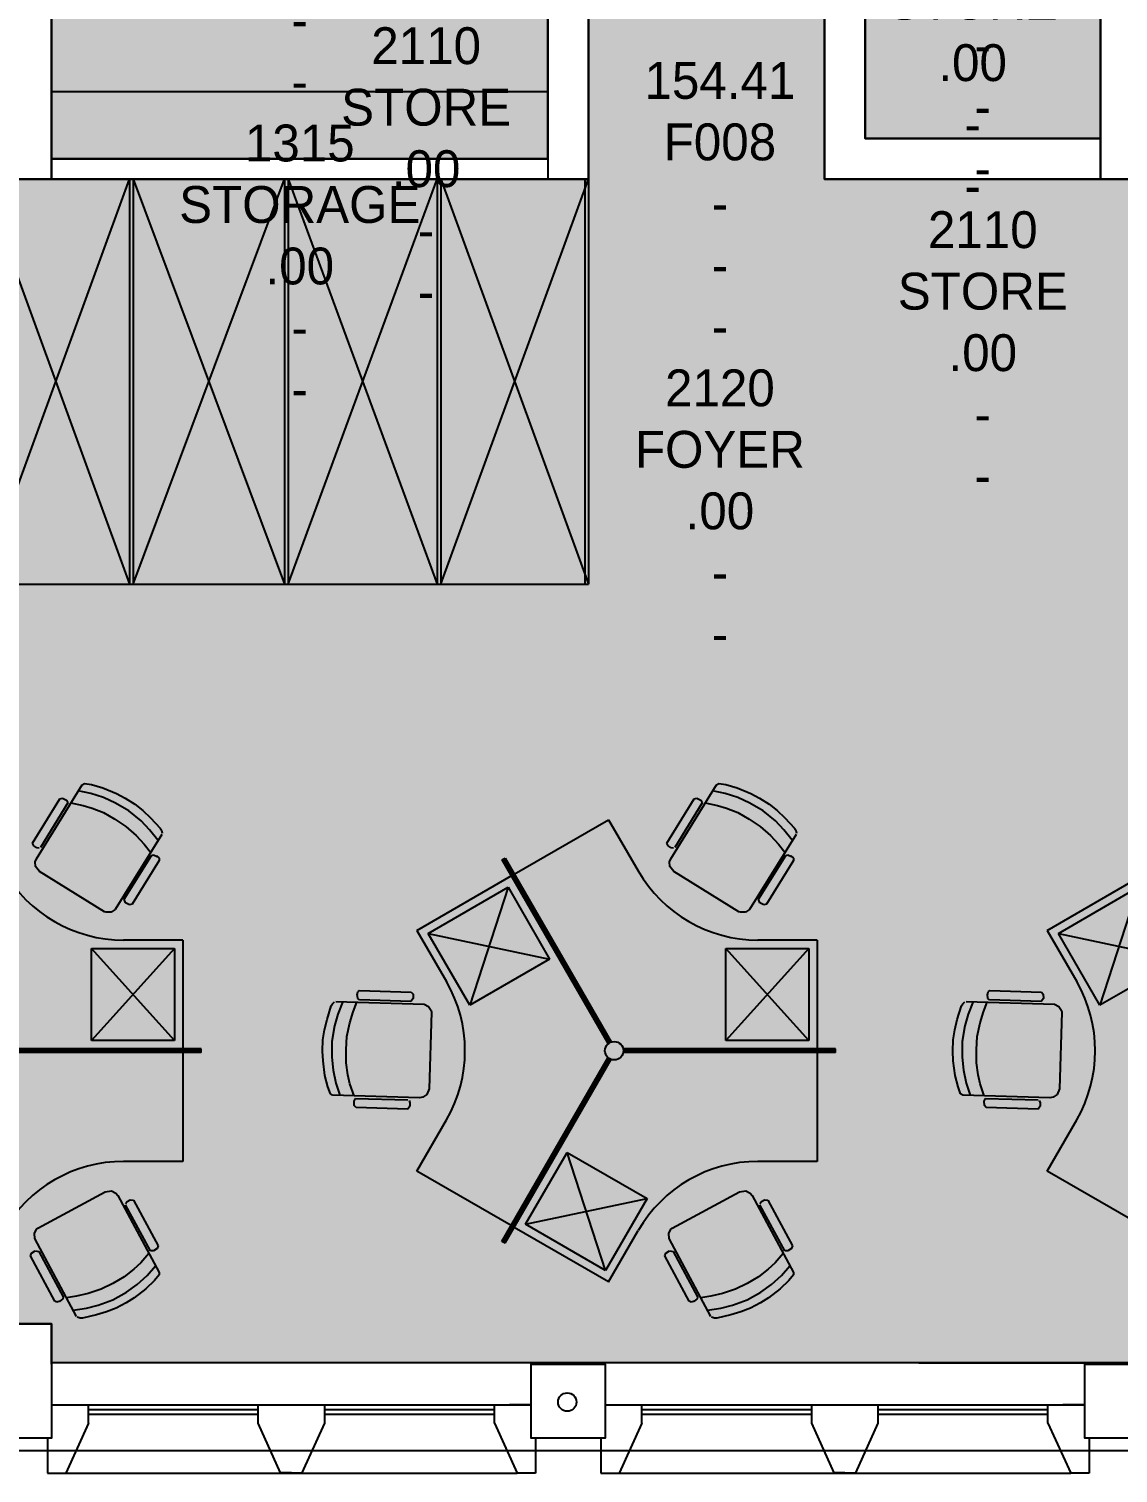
# Model space of a CAD drawing. Header units: millimetres. Extents: x -48614 to 110435, y -11020 to 74943.
# Drawn here: x -17451 to -11547, y -10109 to -2279 of the extents above; entities that cross this region are included whole.
import ezdxf

# ---------------------------------------------------------------- set-up
doc = ezdxf.new("R2010")
doc.units = ezdxf.units.MM
for name, color, linetype in [('BRICK_WALLS_P4', 1, 'Continuous'), ('COLUMNS_P5', 5, 'Continuous'), ('FURNITURE', 40, 'Continuous'), ('GROS$', 1, 'Continuous'), ('HL-TMP', 7, 'Continuous'), ('RM$', 5, 'Continuous'), ('RM$TXT', 5, 'Continuous'), ('SHOPFITTING', 4, 'Continuous'), ('WA_EXT', 7, 'Continuous'), ('WN', 4, 'Continuous')]:
    doc.layers.add(name, color=color, linetype=linetype)

msp = doc.modelspace()

# ---------------------------------------------------------------- hatches: boundary and pattern name
at = {"layer": 'HL-TMP', "true_color": 0xff6633}
h = msp.add_hatch(color=30, dxfattribs=at)
h.paths.add_polyline_path([(-35502.7, 15580.8), (-35827.7, 15580.8), (-35827.7, 15800.8), (-40077.7, 15800.8), (-40077.7, 12825.8), (-35827.7, 12825.8), (-35827.7, 12980.8), (-35502.7, 12980.8), (-35502.7, 14165.8), (-35827.7, 14165.8), (-35827.7, 14395.8), (-35502.7, 14395.8)], flags=0)
h.paths.add_polyline_path([(-14637.7, -2039.2), (-15097.7, -2039.2), (-16067.7, -2039.2), (-16067.7, -799.2), (-17327.7, -799.2), (-17327.7, -1749.2), (-17327.7, -2984.2), (-14637.7, -2984.2)], flags=0)
h.paths.add_polyline_path([(45372.3, 60580.8), (45172.3, 60580.8), (45172.3, 60725.8), (40782.3, 60725.8), (40782.3, 59415.8), (40782.3, 57835.8), (45172.3, 57835.8), (45172.3, 57980.8), (45372.3, 57980.8)], flags=0)
h.paths.add_polyline_path([(45372.3, 63580.8), (45172.3, 63580.8), (45172.3, 63980.8), (45472.3, 63980.8), (45472.1, 65291.2), (45432.5, 65330.8), (44172.3, 65330.6), (44172.3, 64930.8), (40782.3, 64930.8), (40782.3, 62415.8), (40782.3, 60835.8), (45172.3, 60835.8), (45172.3, 60980.8), (45372.3, 60980.8)], flags=0)
h.paths.add_polyline_path([(38062.3, 59225.8), (36462.3, 59225.8), (35917.3, 59225.8), (35917.3, 57725.8), (38062.3, 57725.8)], flags=0)
h.paths.add_polyline_path([(7562.3, 52980.8), (12562.3, 52980.8), (12562.3, 49350.8), (7562.3, 49350.8)], flags=0)
h.paths.add_polyline_path([(12562.3, 57580.8), (10062.3, 57580.8), (10062.3, 54890.8), (11022.3, 54890.8), (12562.3, 54890.8)], flags=0)
h.paths.add_polyline_path([(6862.3, 57580.8), (5282.3, 57580.8), (5282.3, 55000.8), (5282.3, 54890.8), (6862.3, 54890.8)], flags=0)
at = {"layer": 'HL-TMP', "true_color": 0x99cea6}
h = msp.add_hatch(color=253, dxfattribs=at)
h.paths.add_polyline_path([(-14637.7, -799.2), (-15957.7, -799.2), (-15957.7, -1929.2), (-15097.7, -1929.2), (-14637.7, -1929.2)], flags=0)
h.paths.add_polyline_path([(-11642.7, -34.2), (-12527.7, -34.2), (-12527.7, 50.8), (-13027.7, 50.8), (-13027.7, -1629.2), (-11642.7, -1629.2)], flags=0)
h.paths.add_polyline_path([(-11642.7, -1849.2), (-12917.7, -1849.2), (-12917.7, -2874.2), (-11642.7, -2874.2)], flags=0)
h.paths.add_polyline_path([(-30332.7, 16085.8), (-31937.7, 16085.8), (-31937.7, 15395.8), (-30332.7, 15395.8)], flags=0)
h.paths.add_polyline_path([(-38827.7, 41920.8), (-40167.7, 41920.8), (-40167.7, 41160.8), (-38827.7, 41160.8)], flags=0)
h.paths.add_polyline_path([(-38827.7, 45725.8), (-40167.7, 45725.8), (-40167.7, 44404.4), (-40167.7, 44335.8), (-38827.7, 44335.8)], flags=0)
h.paths.add_polyline_path([(-38827.7, 44225.8), (-40167.7, 44225.8), (-40167.7, 43133.3), (-40167.7, 42890.8), (-38827.7, 42890.8)], flags=0)
h.paths.add_polyline_path([(-8637.7, 60860.8), (-11417.7, 60860.8), (-11417.7, 57980.8), (-11327.7, 57980.8), (-11327.7, 57890.8), (-8727.7, 57890.8), (-8727.7, 57980.8), (-8327.7, 57980.8), (-8327.7, 57890.8), (-5727.7, 57890.8), (-5727.7, 57980.8), (-5637.7, 57980.8), (-5637.7, 60860.8), (-8417.7, 60860.8), (-8417.7, 59335.8), (-8637.7, 59335.8)], flags=0)
h.paths.add_polyline_path([(9327.3, -2439.2), (6582.3, -2439.2), (6582.3, -2994.2), (9327.3, -2994.2)], flags=0)
h.paths.add_polyline_path([(12362.3, -2439.2), (9587.3, -2439.2), (9587.3, -2994.2), (12362.3, -2994.2)], flags=0)
h.paths.add_polyline_path([(38062.3, 43983.3), (38062.3, 44225.8), (36672.3, 44225.8), (36672.3, 42890.8), (38062.3, 42890.8)], flags=0)
h.paths.add_polyline_path([(38062.3, 42480.8), (38062.3, 42670.8), (36672.3, 42670.8), (36672.3, 42030.8), (38062.3, 42030.8)], flags=0)
h.paths.add_polyline_path([(38062.3, 41920.8), (36672.3, 41920.8), (36672.3, 41190.8), (38062.3, 41190.8)], flags=0)
at = {"layer": 'HL-TMP', "true_color": 0x333333}
h = msp.add_hatch(color=250, dxfattribs=at)
h.paths.add_polyline_path([(-25127.7, 27580.8), (-25227.7, 27580.8), (-25227.7, 27980.8), (-25127.7, 27980.8), (-25127.7, 30580.8), (-25227.7, 30580.8), (-25227.7, 30980.8), (-24952.7, 30980.8), (-24952.7, 33580.8), (-25227.7, 33580.8), (-25227.7, 33980.8), (-25127.7, 33980.8), (-25127.7, 36580.8), (-26427.7, 36580.8), (-26427.7, 34598), (-26327.7, 34598), (-26327.7, 34198), (-26610.6, 33915.2), (-26681.3, 33985.9), (-27482.7, 33184.4), (-27412, 33113.7), (-27694.9, 32830.8), (-28094.9, 32830.8), (-28094.9, 32930.8), (-29260.6, 32930.8), (-29260.6, 32774.3), (-29313.5, 31773.6), (-29319.4, 31716), (-29477.7, 30723.9), (-29524.2, 30556.5), (-29560.3, 30566.6), (-29617.9, 30580.8), (-30010.3, 29262.6), (-30094.6, 29044), (-30765.4, 27670.8), (-31577.7, 27670.9), (-35227.7, 27670.9), (-35227.7, 27580.8), (-35302.7, 27580.8), (-35302.7, 24980.8), (-35227.7, 24980.8), (-35227.7, 24580.8), (-35402.7, 24580.8), (-35402.7, 21980.8), (-35227.7, 21980.8), (-35227.7, 21580.8), (-35302.7, 21580.8), (-35302.7, 18980.8), (-35227.7, 18980.8), (-35227.7, 18863.3), (-32863.2, 18863.3), (-32790.7, 18935.8), (-32438.7, 18935.8), (-32438.7, 18890.8), (-31992.7, 18890.8), (-31992.7, 18915.8), (-28562.7, 18915.8), (-28562.7, 18890.8), (-28116.7, 18890.8), (-28116.7, 18935.8), (-27764.7, 18935.8), (-27692.2, 18863.3), (-25227.7, 18863.3), (-25227.7, 18980.8), (-25127.7, 18980.8), (-25127.7, 21580.8), (-25227.7, 21580.8), (-25227.7, 21980.8), (-25127.7, 21980.8), (-25127.7, 24580.8), (-25227.7, 24580.8), (-25227.7, 24980.8), (-25127.7, 24980.8)], flags=0)
h.paths.add_polyline_path([(18272.3, -5493.2), (18272.3, -4703.2), (19322.3, -4703.2), (22872.3, -4703.2), (22872.3, -2419.2), (22772.3, -2419.2), (22772.3, -1976.2), (22772.3, -1886.2), (22772.3, -519.2), (22772.3, 580.8), (22772.3, 946.8), (22763.8, 4454.5), (22762.3, 5080.8), (22762.3, 5458.8), (22762.3, 8080.8), (22772.3, 8080.8), (22772.3, 8510.8), (21492.3, 8510.8), (21492.3, 8380.8), (21272.3, 8380.8), (21272.3, 9755.8), (17912.3, 9755.8), (17912.3, 5225.8), (17212.3, 5225.8), (17212.3, 5080.8), (17212.3, 3085.8), (15722.3, 3085.8), (15722.3, -3094.2), (15272.3, -3094.2), (12362.3, -3094.2), (9327.3, -3094.2), (3582.3, -3094.2), (3582.3, -3981.7), (4783.3, -3981.7), (4783.3, -5174.2), (5507.3, -5174.2), (6517.3, -5174.2), (6517.3, -9509.2), (18272.3, -9509.2)], flags=0)
h.paths.add_polyline_path([(1917.3, 52870.8), (1917.3, 52980.8), (1917.3, 54725.8), (-3972.7, 54725.8), (-3972.7, 52980.8), (-4407.7, 52980.8), (-4407.7, 44280.8), (-3972.7, 44280.8), (-3972.7, 41080.8), (1917.3, 41080.8)], flags=0)
h.paths.add_polyline_path([(12172.3, 53580.8), (12562.3, 53580.8), (12562.3, 54780.8), (11022.3, 54780.8), (7932.3, 54780.8), (5172.3, 54780.8), (5172.3, 55000.8), (5172.3, 57580.8), (5027.3, 57580.8), (5027.3, 56975.8), (5027.3, 56370.8), (3649.8, 56370.8), (2272.3, 56370.8), (2272.3, 54725.8), (2027.3, 54725.8), (2027.3, 52980.8), (3172.3, 52980.8), (3172.3, 53580.8), (3772.3, 53580.8), (3772.3, 52980.8), (4582.3, 52980.8), (4582.3, 52640.8), (4582.3, 44610.8), (7012.3, 44610.8), (7012.3, 42150.8), (7012.3, 41190.8), (8537.3, 41190.8), (8537.3, 49350.8), (7562.3, 49350.8), (7562.3, 52980.8), (12172.3, 52980.8)], flags=0)
h.paths.add_polyline_path([(-42887.7, 6715.8), (-47227.7, 6715.8), (-47227.7, 6580.8), (-47427.7, 6580.8), (-47427.7, 5280.8), (-44127.7, 5280.8), (-44127.7, 5395.8), (-44017.7, 5395.8), (-44017.7, 3330.8), (-44017.7, 630.8), (-44017.7, -664.2), (-41947.7, -664.2), (-40277.7, -664.2), (-40277.7, -569.2), (-40277.7, 2430.8), (-40277.7, 5380.8), (-42580.2, 5380.8), (-42887.7, 5380.8)], flags=0)
h.paths.add_polyline_path([(45417.3, 39580.8), (45172.3, 39580.8), (45172.3, 39725.8), (40672.3, 39725.8), (40672.3, 41080.8), (38172.3, 41080.8), (38062.3, 41080.8), (33772.3, 41080.8), (33172.3, 41080.8), (31772.3, 41080.8), (30172.3, 41080.8), (26272.3, 41080.8), (24497.3, 41080.8), (24497.3, 36980.8), (24672.3, 36980.8), (24672.3, 36690.8), (27922.3, 36690.8), (27922.3, 36980.8), (28522.3, 36980.8), (28522.3, 36690.8), (30733.6, 36690.8), (31772.3, 36690.8), (31772.3, 36980.8), (32172.3, 36980.8), (32172.3, 36835.8), (33172.3, 36835.8), (33172.3, 36980.8), (38172.3, 36980.8), (43472.3, 36980.8), (45172.3, 36980.8), (45172.3, 37430.8), (45417.3, 37430.8)], flags=0)
h.paths.add_polyline_path([(54472.3, 39951.2), (55614.6, 40616.7), (55614.6, 42326.8), (55614.6, 42597), (56378.3, 43041.9), (54357.3, 46510.8), (51587.2, 46510.8), (47549.9, 39580.8), (45527.3, 39580.8), (45527.3, 37430.8), (45772.3, 37430.8), (45772.3, 36980.8), (47549.9, 36980.8), (51587.2, 30050.8), (54357.3, 30050.8), (56378.3, 33519.8), (55614.6, 33964.7), (55614.6, 35634.9), (55614.6, 35944.9), (54472.3, 36610.4)], flags=0)
h.paths.add_polyline_path([(12272.3, 33580.8), (12272.3, 33980.8), (12872.3, 33980.8), (12872.3, 36580.8), (12272.3, 36580.8), (12272.3, 37180.8), (9672.3, 37180.8), (9672.3, 36580.8), (9272.3, 36580.8), (9272.3, 37180.8), (6672.3, 37180.8), (6672.3, 36580.8), (6372.3, 36580.8), (6372.3, 30730.8), (572.3, 30730.8), (572.3, 31465.2), (961.7, 31531.6), (730, 32890.7), (572.3, 32863.8), (572.3, 33680.8), (572.3, 34497.9), (572.3, 35896.4), (572.3, 36580.8), (272.3, 36580.8), (272.3, 37180.8), (-2327.7, 37180.8), (-2327.7, 36580.8), (-2627.7, 36580.8), (-2627.7, 35896.4), (-3017.1, 35830.1), (-2785.4, 34471), (-2785.4, 34471), (-2627.7, 34497.9), (-2627.7, 32863.8), (-2627.7, 31465.2), (-2627.7, 30730.8), (-8427.7, 30730.8), (-8427.7, 36580.8), (-14327.7, 36580.8), (-14327.7, 33980.8), (-14327.7, 27580.8), (-14582.7, 27580.8), (-14582.7, 24980.8), (-14327.7, 24980.8), (-14327.7, 24580.8), (-14582.7, 24580.8), (-14582.7, 21980.8), (-14327.7, 21980.8), (-14327.7, 21580.8), (-14582.7, 21580.8), (-14582.7, 18980.8), (-14327.7, 18980.8), (-14327.7, 18580.8), (-14582.7, 18580.8), (-14582.7, 15980.8), (-14327.7, 15980.8), (-14327.7, 15580.8), (-14582.7, 15580.8), (-14582.7, 12980.8), (-14327.7, 12980.8), (-14327.7, 12580.8), (-14927.7, 12580.8), (-14927.7, 12725.8), (-24627.7, 12725.8), (-24627.7, 12580.8), (-25227.7, 12580.8), (-25227.7, 12580.8), (-26502.7, 12580.8), (-26502.7, 9980.8), (-26327.7, 9980.8), (-21427.7, 9980.8), (-21427.7, 9870.8), (-21477.7, 9870.8), (-21477.7, 6825.8), (-21427.7, 6825.8), (-21427.7, 6735.8), (-21477.7, 6735.8), (-21477.7, 3835.8), (-20482.7, 3835.8), (-20482.7, 3115.8), (-17727.7, 3115.8), (-17727.7, 3195.8), (-17727.7, 10035.8), (-14327.7, 10035.8), (-14327.7, 8600.8), (-13277.7, 8600.8), (-13277.7, 8745.8), (-11997.7, 8745.8), (-11997.7, 8600.8), (-11057.8, 8600.8), (-11057.8, 8745.8), (-9577.7, 8745.8), (-9577.7, 8535.8), (-8527.7, 8535.8), (-8527.7, 7447.9), (-8477.7, 7447.9), (-8477.7, 5916.1), (-8527.7, 5916.1), (-8527.7, 5577.8), (-8477.7, 5577.8), (-8477.7, 4677.8), (-8527.7, 4677.8), (-8527.7, 4477.8), (-8477.7, 4477.8), (-8477.7, 3577.8), (-8527.7, 3577.8), (-8527.7, 3195.8), (-8417.7, 3195.8), (-5257.7, 3195.8), (-2377.7, 3195.8), (-2377.7, 3115.8), (322.3, 3115.8), (322.3, 3195.8), (3202.3, 3195.8), (3202.3, 3115.8), (6362.3, 3115.8), (6362.3, 7151.8), (17862.3, 7151.8), (17862.3, 9780.8), (15692.3, 9780.8), (15692.3, 9380.8), (15272.3, 9380.8), (15272.3, 9980.8), (12872.3, 9980.8), (12872.3, 9580.8), (12672.3, 9580.8), (12672.3, 9380.8), (12272.3, 9380.8), (12272.3, 9980.8), (9672.3, 9980.8), (9672.3, 9380.8), (9272.3, 9380.8), (9272.3, 9980.8), (6672.3, 9980.8), (6672.3, 9380.8), (6272.3, 9380.8), (6272.3, 9980.8), (3672.3, 9980.8), (3672.3, 9380.8), (3272.3, 9380.8), (3272.3, 9980.8), (672.3, 9980.8), (672.3, 9380.8), (272.3, 9380.8), (272.3, 9980.8), (-2327.7, 9980.8), (-2327.7, 9380.8), (-2727.7, 9380.8), (-2727.7, 9980.8), (-5327.7, 9980.8), (-5327.7, 9380.8), (-5727.7, 9380.8), (-5727.7, 9980.8), (-8327.7, 9980.8), (-8327.7, 9380.8), (-8727.7, 9380.8), (-8727.7, 9980.8), (-11327.7, 9980.8), (-11327.7, 9380.8), (-11727.7, 9380.8), (-11727.7, 9980.8), (15692.3, 9980.8), (15692.3, 9780.8), (17862.3, 9780.8), (21272.3, 9780.8), (21272.3, 9980.8), (21852.3, 9980.8), (23322.3, 9980.8), (24347.2, 9980.8), (24347.2, 12580.8), (24272.3, 12580.8), (24272.3, 12755.8), (23172.3, 12755.8), (23172.3, 12580.8), (22572.3, 12580.8), (22572.3, 12980.8), (23172.3, 12980.8), (23172.3, 12805.8), (24272.3, 12805.8), (24272.3, 12980.8), (24697.3, 12980.8), (24697.3, 12805.8), (26327.3, 12805.8), (26327.3, 13065.8), (26413.1, 13156.6), (26744.5, 13054.1), (26753.1, 13046), (27065.6, 13376.7), (26967.6, 13743.4), (27055.9, 13836.8), (27176.3, 13836.8), (27332.3, 13490.8), (27992.3, 13490.8), (28148.3, 13836.8), (28296.3, 13836.8), (28452.3, 13490.8), (29112.3, 13490.8), (29268.3, 13836.8), (29388.6, 13836.8), (29476.9, 13743.4), (29379, 13376.7), (29687.5, 13050.2), (29691.5, 13046), (29700.1, 13054.1), (30031.5, 13156.6), (30117.3, 13065.8), (30117.3, 12805.8), (31747.3, 12805.8), (31747.3, 12980.8), (32172.3, 12980.8), (32172.3, 12765.8), (33172.3, 12765.8), (33172.3, 15580.8), (22572.3, 15580.8), (22572.3, 15980.8), (22872.3, 15980.8), (22872.3, 18580.8), (22572.3, 18580.8), (22572.3, 18980.8), (22872.3, 18980.8), (22872.3, 21580.8), (22572.3, 21580.8), (22572.3, 21980.8), (22847.3, 21980.8), (22847.3, 24580.8), (15532.3, 24580.8), (15532.3, 33835.8), (12872.3, 33835.8), (12872.3, 33580.8), (12272.3, 33580.8), (12272.3, 30980.8), (12872.3, 30980.8), (12872.3, 30580.8), (12272.3, 30580.8), (12272.3, 27980.8), (12872.3, 27980.8), (12872.3, 27580.8), (12272.3, 27580.8), (12272.3, 24980.8), (12872.3, 24980.8), (12872.3, 24580.8), (12272.3, 24580.8), (12272.3, 21980.8), (12872.3, 21980.8), (12872.3, 21580.8), (12272.3, 21580.8), (12272.3, 18980.8), (12872.3, 18980.8), (12872.3, 18580.8), (12272.3, 18580.8), (12272.3, 15980.8), (12872.3, 15980.8), (12872.3, 15580.8), (12272.3, 15580.8), (12272.3, 12980.8), (12872.3, 12980.8), (12872.3, 12580.8), (12272.3, 12580.8)], flags=0)
h.paths.add_polyline_path([(322.3, 3070.8), (-2377.7, 3070.8), (-2377.7, 840.8), (-2377.7, -1759.2), (-2377.7, -3054.2), (322.3, -3054.2), (322.3, -359.2)], flags=0)
h.paths.add_polyline_path([(12272.3, 33580.8), (12272.3, 33980.8), (12872.3, 33980.8), (12872.3, 36580.8), (12272.3, 36580.8), (12272.3, 37180.8), (9672.3, 37180.8), (9672.3, 36580.8), (9272.3, 36580.8), (9272.3, 37180.8), (6672.3, 37180.8), (6672.3, 36580.8), (6372.3, 36580.8), (6372.3, 30730.8), (572.3, 30730.8), (572.3, 31465.2), (961.7, 31531.6), (730, 32890.7), (572.3, 32863.8), (572.3, 33680.8), (572.3, 34497.9), (572.3, 35896.4), (572.3, 36580.8), (272.3, 36580.8), (272.3, 37180.8), (-2327.7, 37180.8), (-2327.7, 36580.8), (-2627.7, 36580.8), (-2627.7, 35896.4), (-3017.1, 35830.1), (-2785.4, 34471), (-2785.4, 34471), (-2627.7, 34497.9), (-2627.7, 32863.8), (-2627.7, 31465.2), (-2627.7, 30730.8), (-8427.7, 30730.8), (-8427.7, 36580.8), (-14327.7, 36580.8), (-14327.7, 33980.8), (-14327.7, 27580.8), (-14582.7, 27580.8), (-14582.7, 24980.8), (-14327.7, 24980.8), (-14327.7, 24580.8), (-14582.7, 24580.8), (-14582.7, 21980.8), (-14327.7, 21980.8), (-14327.7, 21580.8), (-14582.7, 21580.8), (-14582.7, 18980.8), (-14327.7, 18980.8), (-14327.7, 18580.8), (-14582.7, 18580.8), (-14582.7, 15980.8), (-14327.7, 15980.8), (-14327.7, 15580.8), (-14582.7, 15580.8), (-14582.7, 12980.8), (-14327.7, 12980.8), (-14327.7, 12580.8), (-14927.7, 12580.8), (-14927.7, 12725.8), (-24627.7, 12725.8), (-24627.7, 12580.8), (-25227.7, 12580.8), (-25227.7, 12580.8), (-26502.7, 12580.8), (-26502.7, 9980.8), (-26327.7, 9980.8), (-21427.7, 9980.8), (-21427.7, 9870.8), (-21477.7, 9870.8), (-21477.7, 6825.8), (-21427.7, 6825.8), (-21427.7, 6735.8), (-21477.7, 6735.8), (-21477.7, 3835.8), (-20482.7, 3835.8), (-20482.7, 3115.8), (-17727.7, 3115.8), (-17727.7, 3195.8), (-17727.7, 10035.8), (-14327.7, 10035.8), (-14327.7, 8600.8), (-13277.7, 8600.8), (-13277.7, 8745.8), (-11997.7, 8745.8), (-11997.7, 8600.8), (-11057.8, 8600.8), (-11057.8, 8745.8), (-9577.7, 8745.8), (-9577.7, 8535.8), (-8527.7, 8535.8), (-8527.7, 7447.9), (-8477.7, 7447.9), (-8477.7, 5916.1), (-8527.7, 5916.1), (-8527.7, 5577.8), (-8477.7, 5577.8), (-8477.7, 4677.8), (-8527.7, 4677.8), (-8527.7, 4477.8), (-8477.7, 4477.8), (-8477.7, 3577.8), (-8527.7, 3577.8), (-8527.7, 3195.8), (-8417.7, 3195.8), (-5257.7, 3195.8), (-2377.7, 3195.8), (-2377.7, 3115.8), (322.3, 3115.8), (322.3, 3195.8), (3202.3, 3195.8), (3202.3, 3115.8), (6362.3, 3115.8), (6362.3, 7151.8), (17862.3, 7151.8), (17862.3, 9780.8), (15692.3, 9780.8), (15692.3, 9380.8), (15272.3, 9380.8), (15272.3, 9980.8), (12872.3, 9980.8), (12872.3, 9580.8), (12672.3, 9580.8), (12672.3, 9380.8), (12272.3, 9380.8), (12272.3, 9980.8), (9672.3, 9980.8), (9672.3, 9380.8), (9272.3, 9380.8), (9272.3, 9980.8), (6672.3, 9980.8), (6672.3, 9380.8), (6272.3, 9380.8), (6272.3, 9980.8), (3672.3, 9980.8), (3672.3, 9380.8), (3272.3, 9380.8), (3272.3, 9980.8), (672.3, 9980.8), (672.3, 9380.8), (272.3, 9380.8), (272.3, 9980.8), (-2327.7, 9980.8), (-2327.7, 9380.8), (-2727.7, 9380.8), (-2727.7, 9980.8), (-5327.7, 9980.8), (-5327.7, 9380.8), (-5727.7, 9380.8), (-5727.7, 9980.8), (-8327.7, 9980.8), (-8327.7, 9380.8), (-8727.7, 9380.8), (-8727.7, 9980.8), (-11327.7, 9980.8), (-11327.7, 9380.8), (-11727.7, 9380.8), (-11727.7, 9980.8), (15692.3, 9980.8), (15692.3, 9780.8), (17862.3, 9780.8), (21272.3, 9780.8), (21272.3, 9980.8), (21852.3, 9980.8), (23322.3, 9980.8), (24347.2, 9980.8), (24347.2, 12580.8), (24272.3, 12580.8), (24272.3, 12755.8), (23172.3, 12755.8), (23172.3, 12580.8), (22572.3, 12580.8), (22572.3, 12980.8), (23172.3, 12980.8), (23172.3, 12805.8), (24272.3, 12805.8), (24272.3, 12980.8), (24697.3, 12980.8), (24697.3, 12805.8), (26327.3, 12805.8), (26327.3, 13065.8), (26413.1, 13156.6), (26744.5, 13054.1), (26753.1, 13046), (27065.6, 13376.7), (26967.6, 13743.4), (27055.9, 13836.8), (27176.3, 13836.8), (27332.3, 13490.8), (27992.3, 13490.8), (28148.3, 13836.8), (28296.3, 13836.8), (28452.3, 13490.8), (29112.3, 13490.8), (29268.3, 13836.8), (29388.6, 13836.8), (29476.9, 13743.4), (29379, 13376.7), (29687.5, 13050.2), (29691.5, 13046), (29700.1, 13054.1), (30031.5, 13156.6), (30117.3, 13065.8), (30117.3, 12805.8), (31747.3, 12805.8), (31747.3, 12980.8), (32172.3, 12980.8), (32172.3, 12765.8), (33172.3, 12765.8), (33172.3, 15580.8), (22572.3, 15580.8), (22572.3, 15980.8), (22872.3, 15980.8), (22872.3, 18580.8), (22572.3, 18580.8), (22572.3, 18980.8), (22872.3, 18980.8), (22872.3, 21580.8), (22572.3, 21580.8), (22572.3, 21980.8), (22847.3, 21980.8), (22847.3, 24580.8), (15532.3, 24580.8), (15532.3, 33835.8), (12872.3, 33835.8), (12872.3, 33580.8), (12272.3, 33580.8), (12272.3, 30980.8), (12872.3, 30980.8), (12872.3, 30580.8), (12272.3, 30580.8), (12272.3, 27980.8), (12872.3, 27980.8), (12872.3, 27580.8), (12272.3, 27580.8), (12272.3, 24980.8), (12872.3, 24980.8), (12872.3, 24580.8), (12272.3, 24580.8), (12272.3, 21980.8), (12872.3, 21980.8), (12872.3, 21580.8), (12272.3, 21580.8), (12272.3, 18980.8), (12872.3, 18980.8), (12872.3, 18580.8), (12272.3, 18580.8), (12272.3, 15980.8), (12872.3, 15980.8), (12872.3, 15580.8), (12272.3, 15580.8), (12272.3, 12980.8), (12872.3, 12980.8), (12872.3, 12580.8), (12272.3, 12580.8)], flags=0)
h.paths.add_polyline_path([(54472.3, 39951.2), (55614.6, 40616.7), (55614.6, 42326.8), (55614.6, 42597), (56378.3, 43041.9), (54357.3, 46510.8), (51587.2, 46510.8), (47549.9, 39580.8), (45527.3, 39580.8), (45527.3, 37430.8), (45772.3, 37430.8), (45772.3, 36980.8), (47549.9, 36980.8), (51587.2, 30050.8), (54357.3, 30050.8), (56378.3, 33519.8), (55614.6, 33964.7), (55614.6, 35634.9), (55614.6, 35944.9), (54472.3, 36610.4)], flags=0)
h.paths.add_polyline_path([(-2582.7, -5289.2), (-4187.7, -5289.2), (-5147.7, -5289.2), (-5147.7, -3094.2), (-8637.7, -3094.2), (-8637.7, 2265.8), (-14417.7, 2265.8), (-14417.7, 205.8), (-13197.7, 205.8), (-13197.7, 415.8), (-11382.7, 415.8), (-11382.7, -3094.2), (-11642.7, -3094.2), (-13137.7, -3094.2), (-13137.7, -1629.2), (-13137.7, 50.8), (-14417.7, 50.8), (-14417.7, -3094.2), (-17727.7, -3094.2), (-17727.7, -1749.2), (-17727.7, 3070.8), (-20482.7, 3070.8), (-20482.7, 1567.8), (-20482.7, 690.8), (-20482.7, -2264.2), (-21427.7, -2264.2), (-24827.7, -2264.2), (-24827.7, -5174.2), (-21427.7, -5174.2), (-20482.7, -5174.2), (-20482.7, -9509.2), (-17727.7, -9509.2), (-17727.7, -9299.2), (-17327.7, -9299.2), (-17327.7, -9509.2), (-5572.7, -9509.3), (-5572.7, -6519.2), (-5472.7, -6519.2), (-2582.7, -6519.2)], flags=0)
h.paths.add_polyline_path([(-42887.7, 6715.8), (-47227.7, 6715.8), (-47227.7, 6580.8), (-47427.7, 6580.8), (-47427.7, 5280.8), (-44127.7, 5280.8), (-44127.7, 5395.8), (-44017.7, 5395.8), (-44017.7, 3330.8), (-44017.7, 630.8), (-44017.7, -664.2), (-41947.7, -664.2), (-40277.7, -664.2), (-40277.7, -569.2), (-40277.7, 2430.8), (-40277.7, 5380.8), (-42580.2, 5380.8), (-42887.7, 5380.8)], flags=0)

# ---------------------------------------------------------------- linework, layer by layer
at = {"layer": 'BRICK_WALLS_P4', "linetype": 'Continuous'}
for p, q in [((-13137.7, -3094.2), (-13137.7, -1629.2)), ((-12917.7, -2874.2), (-12917.7, -1849.2)), ((-11642.7, -2874.2), (-12917.7, -2874.2)), ((-11642.7, -3094.2), (-11642.7, -2874.2)), ((-17327.7, -3094.2), (-17327.7, -2984.2)), ((-17327.7, -2984.2), (-14637.7, -2984.2)), ((-14637.7, -2984.2), (-14637.7, -3094.2)), ((-14637.7, -3094.2), (-17327.7, -3094.2)), ((-11642.7, -3094.2), (-13137.7, -3094.2))]:
    msp.add_line(p, q, dxfattribs=at)
at = {"layer": 'COLUMNS_P5', "linetype": 'Continuous', "lineweight": -3}
msp.add_lwpolyline([(-14417.7, -3024.2), (-14417.7, 3195.8), (-14637.7, 3195.8), (-14637.7, -3024.2)], dxfattribs=at)
for points in [[(-17327.7, -3094.2), (-17727.7, -3094.2), (-17727.7, -1749.2), (-17327.7, -1749.2)], [(-11642.7, -3094.2), (-11642.7, -2219.2), (-11382.7, -2219.2), (-11382.7, -3094.2)], [(-17727.7, -9299.2), (-17327.7, -9299.2), (-17327.7, -9919.2), (-17727.7, -9919.2)], [(-14327.7, -9519.2), (-14327.7, -9919.2), (-14727.7, -9919.2), (-14727.7, -9519.2)], [(-11327.7, -9519.2), (-11327.7, -9919.2), (-11727.7, -9919.2), (-11727.7, -9519.2)]]:
    msp.add_lwpolyline(points, close=True, dxfattribs=at)
msp.add_circle((-14532.8, -9724.3), 50, dxfattribs=at)
at = {"layer": 'FURNITURE'}
for p, q in [((-17410.6, -6778.1), (-17162, -6377.1)), ((-17114.7, -6424.5), (-17183.2, -6411)), ((-17162, -6377.1), (-17149.7, -6370.1)), ((-17149.7, -6370.1), (-17111.1, -6376.7)), ((-17111.1, -6376.7), (-17049.6, -6394.2)), ((-17049.6, -6394.2), (-16975.8, -6424.5)), ((-13972, -6778.1), (-13723.4, -6377.1)), ((-13676.1, -6424.5), (-13744.6, -6411)), ((-13723.4, -6377.1), (-13711.1, -6370.1)), ((-13711.1, -6370.1), (-13672.5, -6376.7)), ((-13672.5, -6376.7), (-13611, -6394.2)), ((-13611, -6394.2), (-13537.1, -6424.5)), ((-17432, -6693), (-17284, -6453.1)), ((-17239.9, -6474.7), (-17388, -6717.4)), ((-17284, -6453.1), (-17268.9, -6450.1)), ((-17268.9, -6450.1), (-17248, -6461.6)), ((-17248, -6461.6), (-17239.9, -6474.7)), ((-17223.4, -6475.8), (-17156.8, -6488.9)), ((-17156.8, -6488.9), (-17108.4, -6503.4)), ((-17046.9, -6446.7), (-17114.7, -6424.5)), ((-16981.3, -6476.2), (-17046.9, -6446.7)), ((-16908.6, -6519.1), (-16981.3, -6476.2)), ((-16975.8, -6424.5), (-16929.2, -6449)), ((-16929.2, -6449), (-16876.5, -6481.6)), ((-16876.5, -6481.6), (-16834.3, -6516.6)), ((-13993.4, -6693), (-13845.4, -6453.1)), ((-13801.3, -6474.7), (-13949.3, -6717.4)), ((-13845.4, -6453.1), (-13830.2, -6450.1)), ((-13830.2, -6450.1), (-13809.4, -6461.6)), ((-13809.4, -6461.6), (-13801.3, -6474.7)), ((-13784.7, -6475.8), (-13718.2, -6488.9)), ((-13718.2, -6488.9), (-13669.8, -6503.4)), ((-13608.2, -6446.7), (-13676.1, -6424.5)), ((-13542.7, -6476.2), (-13608.2, -6446.7)), ((-13470, -6519.1), (-13542.7, -6476.2)), ((-13537.1, -6424.5), (-13490.5, -6449)), ((-13490.5, -6449), (-13437.9, -6481.6)), ((-13437.9, -6481.6), (-13395.6, -6516.6)), ((-17108.4, -6503.4), (-17046.7, -6528.4)), ((-17046.7, -6528.4), (-16985.1, -6564.3)), ((-16985.1, -6564.3), (-16925.5, -6603.4)), ((-16842.8, -6573.1), (-16908.6, -6519.1)), ((-16797.5, -6621), (-16842.8, -6573.1)), ((-16834.3, -6516.6), (-16792.4, -6555.8)), ((-16792.4, -6555.8), (-16739.4, -6612.8)), ((-14819.7, -6861.5), (-14308.7, -6566.5)), ((-14308.7, -6566.5), (-14148.4, -6844.2)), ((-13669.8, -6503.4), (-13608.1, -6528.4)), ((-13608.1, -6528.4), (-13546.5, -6564.3)), ((-13546.5, -6564.3), (-13486.9, -6603.4)), ((-13404.1, -6573.1), (-13470, -6519.1)), ((-13358.8, -6621), (-13404.1, -6573.1)), ((-13395.6, -6516.6), (-13353.7, -6555.8)), ((-13353.7, -6555.8), (-13300.8, -6612.8)), ((-16731.3, -6646.1), (-16984, -7052.7)), ((-16925.5, -6603.4), (-16870.3, -6653.1)), ((-16870.3, -6653.1), (-16826.6, -6700)), ((-16751.3, -6678.5), (-16797.5, -6621)), ((-16739.4, -6612.8), (-16732.9, -6623.9)), ((-16732.9, -6623.9), (-16729, -6639.2)), ((-13292.6, -6646.1), (-13545.4, -7052.7)), ((-13486.9, -6603.4), (-13431.6, -6653.1)), ((-13431.6, -6653.1), (-13387.9, -6700)), ((-13312.7, -6678.5), (-13358.8, -6621)), ((-13300.8, -6612.8), (-13294.3, -6623.9)), ((-13294.3, -6623.9), (-13290.4, -6639.2)), ((-17424, -6708.9), (-17432, -6693)), ((-17407.5, -6719.1), (-17424, -6708.9)), ((-17395.3, -6721.2), (-17407.5, -6719.1)), ((-16826.6, -6700), (-16791.4, -6743.3)), ((-13985.4, -6708.9), (-13993.4, -6693)), ((-13968.8, -6719.1), (-13985.4, -6708.9)), ((-13956.7, -6721.2), (-13968.8, -6719.1)), ((-13387.9, -6700), (-13352.8, -6743.3)), ((-17417.1, -6794.5), (-17410.6, -6778.1)), ((-17415.7, -6820.7), (-17417.1, -6794.5)), ((-16934.5, -6998.3), (-16787.3, -6760.7)), ((-16744.1, -6787.5), (-16891.3, -7025)), ((-16787.3, -6760.7), (-16776.3, -6757)), ((-16776.3, -6757), (-16755, -6766.1)), ((-16759, -6763.3), (-16745.7, -6775.9)), ((-16745.7, -6775.9), (-16744.1, -6787.5)), ((-14887, -6784.9), (-14869.7, -6774.9)), ((-14887, -6784.9), (-14312, -7780.9)), ((-14878.4, -6779.9), (-14303.4, -7775.9)), ((-14869.7, -6774.9), (-14294.7, -7770.9)), ((-13978.5, -6794.5), (-13972, -6778.1)), ((-13977, -6820.7), (-13978.5, -6794.5)), ((-13495.8, -6998.3), (-13348.7, -6760.7)), ((-13305.5, -6787.5), (-13452.6, -7025)), ((-13348.7, -6760.7), (-13337.6, -6757)), ((-13337.6, -6757), (-13316.3, -6766.1)), ((-13320.4, -6763.3), (-13307.1, -6775.9)), ((-13307.1, -6775.9), (-13305.5, -6787.5)), ((-17394.2, -6848), (-17415.7, -6820.7)), ((-17040.7, -7066), (-17394.2, -6848)), ((-15348, -7166.5), (-14837, -6871.5)), ((-13955.5, -6848), (-13977, -6820.7)), ((-13602.1, -7066), (-13955.5, -6848)), ((-11931.5, -7166.5), (-11420.6, -6871.5)), ((-15286.5, -7183), (-14853.5, -6933)), ((-14853.5, -6933), (-15061.5, -7572.7)), ((-14853.5, -6933), (-14628.5, -7322.7)), ((-11870.1, -7183), (-11437.1, -6933)), ((-11437.1, -6933), (-11645.1, -7572.7)), ((-16927.3, -7016.5), (-16934.5, -6998.3)), ((-16906.4, -7028.1), (-16927.3, -7016.5)), ((-16891.3, -7025), (-16906.4, -7028.1)), ((-13488.7, -7016.5), (-13495.8, -6998.3)), ((-13467.8, -7028.1), (-13488.7, -7016.5)), ((-13452.6, -7025), (-13467.8, -7028.1)), ((-17032.2, -7068.6), (-17040.7, -7066)), ((-17006, -7067.1), (-17032.2, -7068.6)), ((-16984, -7052.7), (-17006, -7067.1)), ((-13593.6, -7068.6), (-13602.1, -7066)), ((-13567.3, -7067.1), (-13593.6, -7068.6)), ((-13545.4, -7052.7), (-13567.3, -7067.1)), ((-15348, -7166.5), (-15187.7, -7444.2)), ((-15286.5, -7183), (-14628.5, -7322.7)), ((-15061.5, -7572.7), (-15286.5, -7183)), ((-11931.5, -7166.5), (-11771.3, -7444.2)), ((-11870.1, -7183), (-11212.1, -7322.7)), ((-11645.1, -7572.7), (-11870.1, -7183)), ((-16662, -7764.2), (-17112, -7264.2)), ((-16662, -7264.2), (-17112, -7764.2)), ((-17112, -7264.2), (-16662, -7264.2)), ((-17112, -7764.2), (-17112, -7264.2)), ((-16617, -7219.2), (-16937.6, -7219.2)), ((-16662, -7264.2), (-16662, -7764.2)), ((-16617, -7219.2), (-16617, -7809.2)), ((-13223.4, -7264.2), (-13673.4, -7764.2)), ((-13223.4, -7764.2), (-13673.4, -7264.2)), ((-13673.4, -7764.2), (-13673.4, -7264.2)), ((-13673.4, -7264.2), (-13223.4, -7264.2)), ((-13178.4, -7219.2), (-13498.9, -7219.2)), ((-13223.4, -7264.2), (-13223.4, -7764.2)), ((-13178.4, -7219.2), (-13178.4, -7809.2)), ((-14628.5, -7322.7), (-15061.5, -7572.7)), ((-11212.1, -7322.7), (-11645.1, -7572.7)), ((-15671.7, -7517.5), (-15667.4, -7499.7)), ((-15668.6, -7535.6), (-15671.3, -7512.5)), ((-15667.4, -7499.7), (-15658.2, -7492.5)), ((-15658.2, -7492.5), (-15379, -7501.1)), ((-15379, -7501.1), (-15368.7, -7512.7)), ((-15368.7, -7512.7), (-15368.3, -7536.6)), ((-12255.3, -7517.5), (-12251, -7499.7)), ((-12252.1, -7535.6), (-12254.9, -7512.5)), ((-12251, -7499.7), (-12241.8, -7492.5)), ((-12241.8, -7492.5), (-11962.5, -7501.1)), ((-11962.5, -7501.1), (-11952.3, -7512.7)), ((-11952.3, -7512.7), (-11951.9, -7536.6)), ((-15834.8, -7650.1), (-15811.9, -7575.8)), ((-15811.9, -7575.8), (-15805.5, -7564.6)), ((-15805.5, -7564.6), (-15794.2, -7553.5)), ((-15787.1, -7552), (-15308.6, -7567.6)), ((-15749.1, -7553.2), (-15775.8, -7621.9)), ((-15692.8, -7607.6), (-15672.9, -7555.6)), ((-15659.8, -7543.3), (-15668.6, -7535.6)), ((-15380.5, -7551.9), (-15659.8, -7543.3)), ((-15368.3, -7536.6), (-15380.5, -7551.9)), ((-15308.6, -7567.6), (-15285.2, -7579.5)), ((-15285.2, -7579.5), (-15270.8, -7601.5)), ((-12418.4, -7650.1), (-12395.4, -7575.8)), ((-12395.4, -7575.8), (-12389.1, -7564.6)), ((-12389.1, -7564.6), (-12377.8, -7553.5)), ((-12370.7, -7552), (-11892.2, -7567.6)), ((-12332.6, -7553.2), (-12359.3, -7621.9)), ((-12276.3, -7607.6), (-12256.5, -7555.6)), ((-12243.4, -7543.3), (-12252.1, -7535.6)), ((-11964.1, -7551.9), (-12243.4, -7543.3)), ((-11951.9, -7536.6), (-11964.1, -7551.9)), ((-11892.2, -7567.6), (-11868.7, -7579.5)), ((-11868.7, -7579.5), (-11854.3, -7601.5)), ((-15847.8, -7706), (-15834.8, -7650.1)), ((-15775.8, -7621.9), (-15794.6, -7685.1)), ((-15726.9, -7741.6), (-15711.5, -7668.9)), ((-15711.5, -7668.9), (-15692.8, -7607.6)), ((-15268.7, -7610.1), (-15280.8, -8025.2)), ((-15270.8, -7601.5), (-15268.7, -7610.1)), ((-12431.4, -7706), (-12418.4, -7650.1)), ((-12359.3, -7621.9), (-12378.2, -7685.1)), ((-12310.5, -7741.6), (-12295.1, -7668.9)), ((-12295.1, -7668.9), (-12276.3, -7607.6)), ((-11852.3, -7610.1), (-11864.4, -8025.2)), ((-11854.3, -7601.5), (-11852.3, -7610.1)), ((-15857, -7760.1), (-15847.8, -7706)), ((-15794.6, -7685.1), (-15808.5, -7769.1)), ((-15731, -7812.8), (-15726.9, -7741.6)), ((-12440.5, -7760.1), (-12431.4, -7706)), ((-12378.2, -7685.1), (-12392, -7769.1)), ((-12314.6, -7812.8), (-12310.5, -7741.6)), ((-16517, -7809.2), (-17667, -7809.2)), ((-16517, -7819.2), (-17667, -7819.2)), ((-16517, -7829.2), (-17667, -7829.2)), ((-16662, -7764.2), (-17112, -7764.2)), ((-16617, -7829.2), (-16617, -8419.2)), ((-16517, -7829.2), (-16517, -7809.2)), ((-15858.9, -7822), (-15857, -7760.1)), ((-15856.7, -7874.6), (-15858.9, -7822)), ((-15808.5, -7769.1), (-15809.2, -7853.5)), ((-15731.3, -7884.1), (-15731, -7812.8)), ((-13078.4, -7809.2), (-14228.4, -7809.2)), ((-13078.4, -7819.2), (-14228.4, -7819.2)), ((-13078.4, -7829.2), (-14228.4, -7829.2)), ((-13223.4, -7764.2), (-13673.4, -7764.2)), ((-13178.4, -7829.2), (-13178.4, -8419.2)), ((-13078.4, -7829.2), (-13078.4, -7809.2)), ((-12442.4, -7822), (-12440.5, -7760.1)), ((-12440.3, -7874.6), (-12442.4, -7822)), ((-12392, -7769.1), (-12392.8, -7853.5)), ((-12314.9, -7884.1), (-12314.6, -7812.8)), ((-15846.1, -7953.7), (-15856.7, -7874.6)), ((-15809.2, -7853.5), (-15802, -7925)), ((-15722.1, -7950), (-15731.3, -7884.1)), ((-14887, -8853.4), (-14312, -7857.5)), ((-14878.4, -8858.4), (-14303.4, -7862.5)), ((-14869.7, -8863.4), (-14294.7, -7867.5)), ((-12429.6, -7953.7), (-12440.3, -7874.6)), ((-12392.8, -7853.5), (-12385.6, -7925)), ((-12305.7, -7950), (-12314.9, -7884.1)), ((-15830.5, -8015.7), (-15846.1, -7953.7)), ((-15802, -7925), (-15787.3, -7994.9)), ((-15710.5, -7999.2), (-15722.1, -7950)), ((-12414.1, -8015.7), (-12429.6, -7953.7)), ((-12385.6, -7925), (-12370.9, -7994.9)), ((-12294.1, -7999.2), (-12305.7, -7950)), ((-15816.9, -8052.4), (-15830.5, -8015.7)), ((-15804.7, -8059.6), (-15816.9, -8052.4)), ((-15333.1, -8074.4), (-15804.7, -8059.6)), ((-15787.3, -7994.9), (-15764.8, -8061)), ((-15688.6, -8063.4), (-15710.5, -7999.2)), ((-15293.7, -8057.4), (-15315.7, -8071.8)), ((-15280.8, -8025.2), (-15293.7, -8057.4)), ((-12400.5, -8052.4), (-12414.1, -8015.7)), ((-12388.2, -8059.6), (-12400.5, -8052.4)), ((-11916.7, -8074.4), (-12388.2, -8059.6)), ((-12370.9, -7994.9), (-12348.3, -8061)), ((-12272.2, -8063.4), (-12294.1, -7999.2)), ((-11877.3, -8057.4), (-11899.3, -8071.8)), ((-11864.4, -8025.2), (-11877.3, -8057.4)), ((-15688.5, -8091.8), (-15681.2, -8078.2)), ((-15688.1, -8115.6), (-15688.5, -8091.8)), ((-15677.9, -8127.2), (-15688.1, -8115.6)), ((-15681.2, -8078.2), (-15397, -8085.1)), ((-15396.1, -8135.5), (-15677.9, -8127.2)), ((-15386.4, -8120.6), (-15396.1, -8135.5)), ((-15390.1, -8089.6), (-15385.8, -8101.1)), ((-15385.8, -8101.1), (-15386.4, -8120.6)), ((-15315.7, -8071.8), (-15333.1, -8074.4)), ((-12272.1, -8091.8), (-12264.8, -8078.2)), ((-12271.6, -8115.6), (-12272.1, -8091.8)), ((-12261.4, -8127.2), (-12271.6, -8115.6)), ((-12264.8, -8078.2), (-11980.6, -8085.1)), ((-11979.7, -8135.5), (-12261.4, -8127.2)), ((-11969.9, -8120.6), (-11979.7, -8135.5)), ((-11973.7, -8089.6), (-11969.3, -8101.1)), ((-11969.3, -8101.1), (-11969.9, -8120.6)), ((-11899.3, -8071.8), (-11916.7, -8074.4)), ((-15348, -8471.8), (-15187.7, -8194.2)), ((-11931.5, -8471.8), (-11771.3, -8194.2)), ((-14758.2, -8760.3), (-14533.2, -8370.6)), ((-14325.2, -9010.3), (-14533.2, -8370.6)), ((-14533.2, -8370.6), (-14100.2, -8620.6)), ((-16617, -8419.2), (-16937.6, -8419.2)), ((-13178.4, -8419.2), (-13498.9, -8419.2)), ((-14837, -8766.8), (-15348, -8471.8)), ((-11420.6, -8766.8), (-11931.5, -8471.8)), ((-17402.9, -8781.4), (-17037.4, -8584.3)), ((-17037.4, -8584.3), (-17003, -8579.3)), ((-17003, -8579.3), (-16979.5, -8591.2)), ((-16979.5, -8591.2), (-16968.6, -8605)), ((-16968.6, -8605), (-16745.6, -9020.8)), ((-13964.2, -8781.4), (-13598.7, -8584.3)), ((-13598.7, -8584.3), (-13564.4, -8579.3)), ((-13564.4, -8579.3), (-13540.9, -8591.2)), ((-13540.9, -8591.2), (-13530, -8605)), ((-13530, -8605), (-13307, -9020.8)), ((-16791.2, -8904.5), (-16927.4, -8655)), ((-16926.9, -8646.7), (-16919.1, -8637.2)), ((-16919.1, -8637.2), (-16902, -8628)), ((-16902, -8628), (-16884.2, -8629)), ((-16884.2, -8629), (-16750.4, -8877.1)), ((-14758.2, -8760.3), (-14100.2, -8620.6)), ((-14100.2, -8620.6), (-14325.2, -9010.3)), ((-13352.6, -8904.5), (-13488.7, -8655)), ((-13488.3, -8646.7), (-13480.5, -8637.2)), ((-13480.5, -8637.2), (-13463.3, -8628)), ((-13463.3, -8628), (-13445.6, -8629)), ((-13445.6, -8629), (-13311.8, -8877.1)), ((-14325.2, -9010.3), (-14758.2, -8760.3)), ((-17421.2, -8810.9), (-17409.3, -8787.5)), ((-17419.7, -8837.2), (-17421.2, -8810.9)), ((-17193.9, -9259.4), (-17419.7, -8837.2)), ((-17409.3, -8787.5), (-17402.9, -8781.4)), ((-14308.7, -9071.8), (-14819.7, -8776.8)), ((-14308.7, -9071.8), (-14148.4, -8794.2)), ((-13982.5, -8810.9), (-13970.7, -8787.5)), ((-13981.1, -8837.2), (-13982.5, -8810.9)), ((-13755.3, -9259.4), (-13981.1, -8837.2)), ((-13970.7, -8787.5), (-13964.2, -8781.4)), ((-17442.1, -8931.3), (-17437.2, -8916.7)), ((-17437.2, -8916.7), (-17416.7, -8904.4)), ((-17416.7, -8904.4), (-17397.4, -8907.3)), ((-17397.4, -8907.3), (-17265.2, -9153.5)), ((-16800.4, -8918.4), (-16845, -8969.4)), ((-16775.8, -8904.1), (-16791.2, -8904.5)), ((-16755.4, -8891.8), (-16775.8, -8904.1)), ((-16750.4, -8877.1), (-16755.4, -8891.8)), ((-14869.7, -8863.4), (-14887, -8853.4)), ((-14003.5, -8931.3), (-13998.5, -8916.7)), ((-13998.5, -8916.7), (-13978.1, -8904.4)), ((-13978.1, -8904.4), (-13958.7, -8907.3)), ((-13958.7, -8907.3), (-13826.6, -9153.5)), ((-13361.7, -8918.4), (-13406.4, -8969.4)), ((-13337.2, -8904.1), (-13352.6, -8904.5)), ((-13316.8, -8891.8), (-13337.2, -8904.1)), ((-13311.8, -8877.1), (-13316.8, -8891.8)), ((-17310, -9177.5), (-17442.1, -8931.3)), ((-16881.8, -9004.1), (-16934.3, -9045)), ((-16845, -8969.4), (-16881.8, -9004.1)), ((-16810.3, -9038.1), (-16764.3, -8985.5)), ((-13871.3, -9177.5), (-14003.5, -8931.3)), ((-13443.1, -9004.1), (-13495.6, -9045)), ((-13406.4, -8969.4), (-13443.1, -9004.1)), ((-13371.7, -9038.1), (-13325.7, -8985.5)), ((-16996.2, -9080.4), (-17059.9, -9112.4)), ((-16934.3, -9045), (-16996.2, -9080.4)), ((-16863.5, -9085.8), (-16810.3, -9038.1)), ((-16770.7, -9065.1), (-16816.6, -9109.6)), ((-16745.7, -9034.9), (-16770.7, -9065.1)), ((-16745.6, -9020.8), (-16745.7, -9034.9)), ((-13557.5, -9080.4), (-13621.2, -9112.4)), ((-13495.6, -9045), (-13557.5, -9080.4)), ((-13424.8, -9085.8), (-13371.7, -9038.1)), ((-13332.1, -9065.1), (-13378, -9109.6)), ((-13307.1, -9034.9), (-13332.1, -9065.1)), ((-13307, -9020.8), (-13307.1, -9034.9)), ((-17265.2, -9153.5), (-17267.5, -9164.9)), ((-17193, -9149.9), (-17248, -9158.7)), ((-17130.5, -9135.5), (-17193, -9149.9)), ((-17059.9, -9112.4), (-17130.5, -9135.5)), ((-16995.3, -9169.3), (-16921.8, -9127.7)), ((-16879.8, -9158.4), (-16924.3, -9186.5)), ((-16921.8, -9127.7), (-16863.5, -9085.8)), ((-16816.6, -9109.6), (-16879.8, -9158.4)), ((-13826.6, -9153.5), (-13828.9, -9164.9)), ((-13754.4, -9149.9), (-13809.4, -9158.7)), ((-13691.9, -9135.5), (-13754.4, -9149.9)), ((-13621.2, -9112.4), (-13691.9, -9135.5)), ((-13556.6, -9169.3), (-13483.2, -9127.7)), ((-13441.2, -9158.4), (-13485.7, -9186.5)), ((-13483.2, -9127.7), (-13424.8, -9085.8)), ((-13378, -9109.6), (-13441.2, -9158.4)), ((-17299.1, -9181.9), (-17310, -9177.5)), ((-17281.6, -9176.7), (-17299.1, -9181.9)), ((-17267.5, -9164.9), (-17286, -9178.8)), ((-17211.9, -9225.8), (-17139.1, -9214.6)), ((-17139.1, -9214.6), (-17075, -9199.3)), ((-17030.3, -9234.9), (-17085.2, -9251.6)), ((-17075, -9199.3), (-16995.3, -9169.3)), ((-16978.8, -9215.8), (-17030.3, -9234.9)), ((-16924.3, -9186.5), (-16978.8, -9215.8)), ((-13860.5, -9181.9), (-13871.3, -9177.5)), ((-13842.9, -9176.7), (-13860.5, -9181.9)), ((-13828.9, -9164.9), (-13847.4, -9178.8)), ((-13773.3, -9225.8), (-13700.5, -9214.6)), ((-13700.5, -9214.6), (-13636.3, -9199.3)), ((-13591.7, -9234.9), (-13646.5, -9251.6)), ((-13636.3, -9199.3), (-13556.6, -9169.3)), ((-13540.2, -9215.8), (-13591.7, -9234.9)), ((-13485.7, -9186.5), (-13540.2, -9215.8)), ((-17173.9, -9269), (-17189.1, -9264.7)), ((-17161, -9268.9), (-17173.9, -9269)), ((-17085.2, -9251.6), (-17161, -9268.9)), ((-13735.2, -9269), (-13750.5, -9264.7)), ((-13722.4, -9268.9), (-13735.2, -9269)), ((-13646.5, -9251.6), (-13722.4, -9268.9))]:
    msp.add_line(p, q, dxfattribs=at)
msp.add_circle((-14278.4, -7819.2), 50, dxfattribs=at)
for centre, start, end in [((-16937.6, -6469.2), 210, 270), ((-13498.9, -6469.2), 210, 270), ((-15837.2, -7819.2), 330, 30), ((-12420.8, -7819.2), 330, 30), ((-16937.6, -9169.2), 90, 150), ((-13498.9, -9169.2), 90, 150)]:
    msp.add_arc(centre, 750, start, end, dxfattribs=at)
at = {"layer": 'GROS$'}
for points in [[(-17727.7, -799.2), (-17727.7, -3094.2), (-14417.7, -3094.2), (-14417.7, 50.8)], [(-13137.7, -49.2), (-13137.7, -3094.2), (-11642.7, -3094.2), (-11642.7, -2874.2), (-12917.7, -2874.2), (-12917.7, -1849.2)], [(-14637.7, -2039.2), (-14637.7, -2984.2), (-17327.7, -2984.2), (-17327.7, -1749.2)], [(-11642.7, -1849.2), (-11642.7, -3094.2), (-11382.7, -3094.2)], [(-5572.7, -9519.2), (-17327.7, -9509.2), (-17327.7, -9299.2), (-17727.7, -9299.2), (-17727.7, -9509.2), (-20482.7, -9509.2), (-20482.7, -5174.2), (-20572.7, -5174.2), (-20572.7, -9509.2), (-24817.7, -9499.2), (-24817.7, -8419.2), (-24827.7, -8419.2), (-24827.7, -5264.2), (-20572.7, -5264.2), (-20572.7, -5174.2), (-24827.7, -5174.2), (-24827.7, -2264.2)]]:
    msp.add_lwpolyline(points, dxfattribs=at)
at = {"layer": 'GROS$', "linetype": 'Continuous', "flags": 128}
msp.add_lwpolyline([(15648.9, -9989.1), (-25065.3, -9989.1), (-25065.1, -9877.9), (-25186.3, -9878.1), (-25186.3, -9756.8), (-25297.7, -9756.8), (-25297.7, -8395.8), (-25227.7, -8395.8), (-25227.7, -8019.2), (-25283.1, -8019.2), (-26003.1, -7055.9), (-25416.1, -6617.1), (-26003.1, -5831.8), (-25347.4, -5341.6), (-25227.7, -5341.6), (-25227.7, -5019.2), (-25283.1, -5019.2), (-26003.1, -4055.9), (-25416.1, -3617.1), (-26003.1, -2831.8), (-25347.4, -2341.6), (-25227.7, -2341.6), (-25227.7, -2019.2)], dxfattribs=at)
at = {"layer": 'RM$'}
for points in [[(-14417.7, 50.8), (-14417.7, -3094.2), (-17727.7, -3094.2), (-17727.7, -1749.2)], [(-11382.7, -3094.2), (-11642.7, -3094.2), (-13137.7, -3094.2), (-13137.7, -1629.2)], [(-24827.7, -2264.2), (-24827.7, -5174.2), (-21427.7, -5174.2), (-20482.7, -5174.2), (-20482.7, -9509.2), (-17727.7, -9509.2), (-17727.7, -9299.2), (-17327.7, -9299.2), (-17327.7, -9509.2), (-5572.7, -9509.3)]]:
    msp.add_lwpolyline(points, dxfattribs=at)
for points in [[(-14637.7, -2039.2), (-15097.7, -2039.2), (-16067.7, -2039.2), (-16067.7, -799.2), (-17327.7, -799.2), (-17327.7, -1749.2), (-17327.7, -2984.2), (-14637.7, -2984.2)], [(-11642.7, -1849.2), (-12917.7, -1849.2), (-12917.7, -2874.2), (-11642.7, -2874.2)]]:
    msp.add_lwpolyline(points, close=True, dxfattribs=at)
at = {"layer": 'SHOPFITTING', "linetype": 'Continuous'}
for p, q in [((-17327.7, -2619.2), (-14637.7, -2619.2)), ((-17705.7, -5289.2), (-16905.7, -3094.2)), ((-17705.7, -3094.2), (-16905.7, -5289.2)), ((-16905.7, -3094.2), (-16905.7, -5289.2)), ((-16885.7, -3094.2), (-16885.7, -5289.2)), ((-16885.7, -3094.2), (-16065.7, -5289.2)), ((-16885.7, -5289.2), (-16065.7, -3094.2)), ((-16065.7, -3094.2), (-16065.7, -5289.2)), ((-16045.7, -3094.2), (-16045.7, -5289.2)), ((-16045.7, -5289.2), (-15237.7, -3094.2)), ((-16045.7, -3094.2), (-15237.7, -5289.2)), ((-15237.7, -3094.2), (-15237.7, -5289.2)), ((-15217.7, -3094.2), (-15217.7, -5289.2)), ((-15217.7, -3094.2), (-14417.7, -5289.2)), ((-15217.7, -5289.2), (-14417.7, -3094.2)), ((-14437.7, -3094.2), (-14437.7, -5289.2)), ((-14417.7, -3094.2), (-14417.7, -5289.2)), ((-14417.7, -3094.2), (-14417.7, -5289.2)), ((-17705.7, -5289.2), (-14417.7, -5289.2))]:
    msp.add_line(p, q, dxfattribs=at)
at = {"layer": 'WA_EXT'}
for p, q in [((-17327.7, -9519.2), (-17327.7, -9509.2)), ((-17327.7, -9509.2), (-14727.7, -9509.2)), ((-14727.7, -9519.2), (-14727.7, -9509.2)), ((-14327.7, -9509.2), (-11727.7, -9509.2)), ((-14327.7, -9519.2), (-14327.7, -9509.2)), ((-11727.7, -9519.2), (-11727.7, -9509.2))]:
    msp.add_line(p, q, dxfattribs=at)
at = {"layer": 'WA_EXT', "linetype": 'Continuous'}
for p, q in [((-17327.7, -9739.2), (-14727.7, -9739.2)), ((-17327.7, -9739.2), (-17127.7, -9739.2)), ((-17127.7, -9839.4), (-17127.7, -9739.2)), ((-16207.7, -9839.4), (-16207.7, -9739.2)), ((-15847.7, -9839.4), (-15847.7, -9739.2)), ((-14927.7, -9839.4), (-14927.7, -9739.2)), ((-14727.7, -9739.2), (-14845.9, -9739.2)), ((-14327.7, -9739.2), (-11727.7, -9739.2)), ((-14327.7, -9739.2), (-14127.7, -9739.2)), ((-14127.7, -9839.4), (-14127.7, -9739.2)), ((-13207.7, -9839.4), (-13207.7, -9739.2)), ((-12847.7, -9839.4), (-12847.7, -9739.2)), ((-11927.7, -9839.4), (-11927.7, -9739.2)), ((-11727.7, -9739.2), (-11845.9, -9739.2)), ((-17127.7, -9839.4), (-17251.7, -10109.3)), ((-16086.5, -10107.2), (-16207.7, -9839.4)), ((-15968.9, -10107.2), (-15847.7, -9839.4)), ((-14927.7, -9839.4), (-14803.7, -10109.3)), ((-14127.7, -9839.4), (-14251.7, -10109.3)), ((-13086.5, -10107.2), (-13207.7, -9839.4)), ((-12968.9, -10107.2), (-12847.7, -9839.4)), ((-11927.7, -9839.4), (-11803.7, -10109.3)), ((-17351.1, -9919.2), (-17351.1, -10109.3)), ((-14704.4, -9919.2), (-14704.4, -10109.3)), ((-14351.1, -9919.2), (-14351.1, -10109.3)), ((-11704.4, -9919.2), (-11704.4, -10109.3)), ((-17351.1, -10109.3), (-17251.7, -10109.3)), ((-16027.7, -10107.2), (-16086.5, -10107.2)), ((-16027.7, -10107.2), (-15968.9, -10107.2)), ((-14704.4, -10109.3), (-14803.7, -10109.3)), ((-14351.1, -10109.3), (-14251.7, -10109.3)), ((-13027.7, -10107.2), (-13086.5, -10107.2)), ((-13027.7, -10107.2), (-12968.9, -10107.2)), ((-11704.4, -10109.3), (-11803.7, -10109.3))]:
    msp.add_line(p, q, dxfattribs=at)
at = {"layer": 'WN', "linetype": 'Continuous'}
for p, q in [((-17127.7, -9764.2), (-16207.7, -9764.2)), ((-15847.7, -9764.2), (-14927.7, -9764.2)), ((-14127.7, -9764.2), (-13207.7, -9764.2)), ((-12847.7, -9764.2), (-11927.7, -9764.2)), ((-17127.7, -9789.2), (-16207.7, -9789.2)), ((-15847.7, -9789.2), (-14927.7, -9789.2)), ((-14127.7, -9789.2), (-13207.7, -9789.2)), ((-12847.7, -9789.2), (-11927.7, -9789.2)), ((-17251.7, -10109.3), (-14803.7, -10109.3)), ((-14251.7, -10109.3), (-11803.7, -10109.3))]:
    msp.add_line(p, q, dxfattribs=at)

# ---------------------------------------------------------------- texts
at = {"layer": 'RM$TXT', "char_height": 200, "attachment_point": 8}
for s, insert in [('2.25^M^J384^M^J-^M^J-^M^J-^M^J2110^M^JSTORE^M^J.00^M^J-^M^J-^M^J', (-12335.2, -3228.8)), ('1.49^M^J383^M^J-^M^J-^M^J-^M^J2110^M^JSTORE^M^J.00^M^J-^M^J-^M^J', (-15297.7, -3803.8)), ('4.10^M^J382^M^J-^M^J-^M^J-^M^J1315^M^JSTORAGE^M^J.00^M^J-^M^J-^M^J', (-15982.7, -4331.3)), ('1.31^M^J385^M^J-^M^J-^M^J-^M^J2110^M^JSTORE^M^J.00^M^J-^M^J-^M^J', (-12280.2, -4801.3)), ('154.41^M^JF008^M^J-^M^J-^M^J-^M^J2120^M^JFOYER^M^J.00^M^J-^M^J-^M^J', (-13705.2, -5658.9))]:
    msp.add_mtext(s, dxfattribs=dict(at, insert=insert))

doc.saveas('drawing.dxf')
